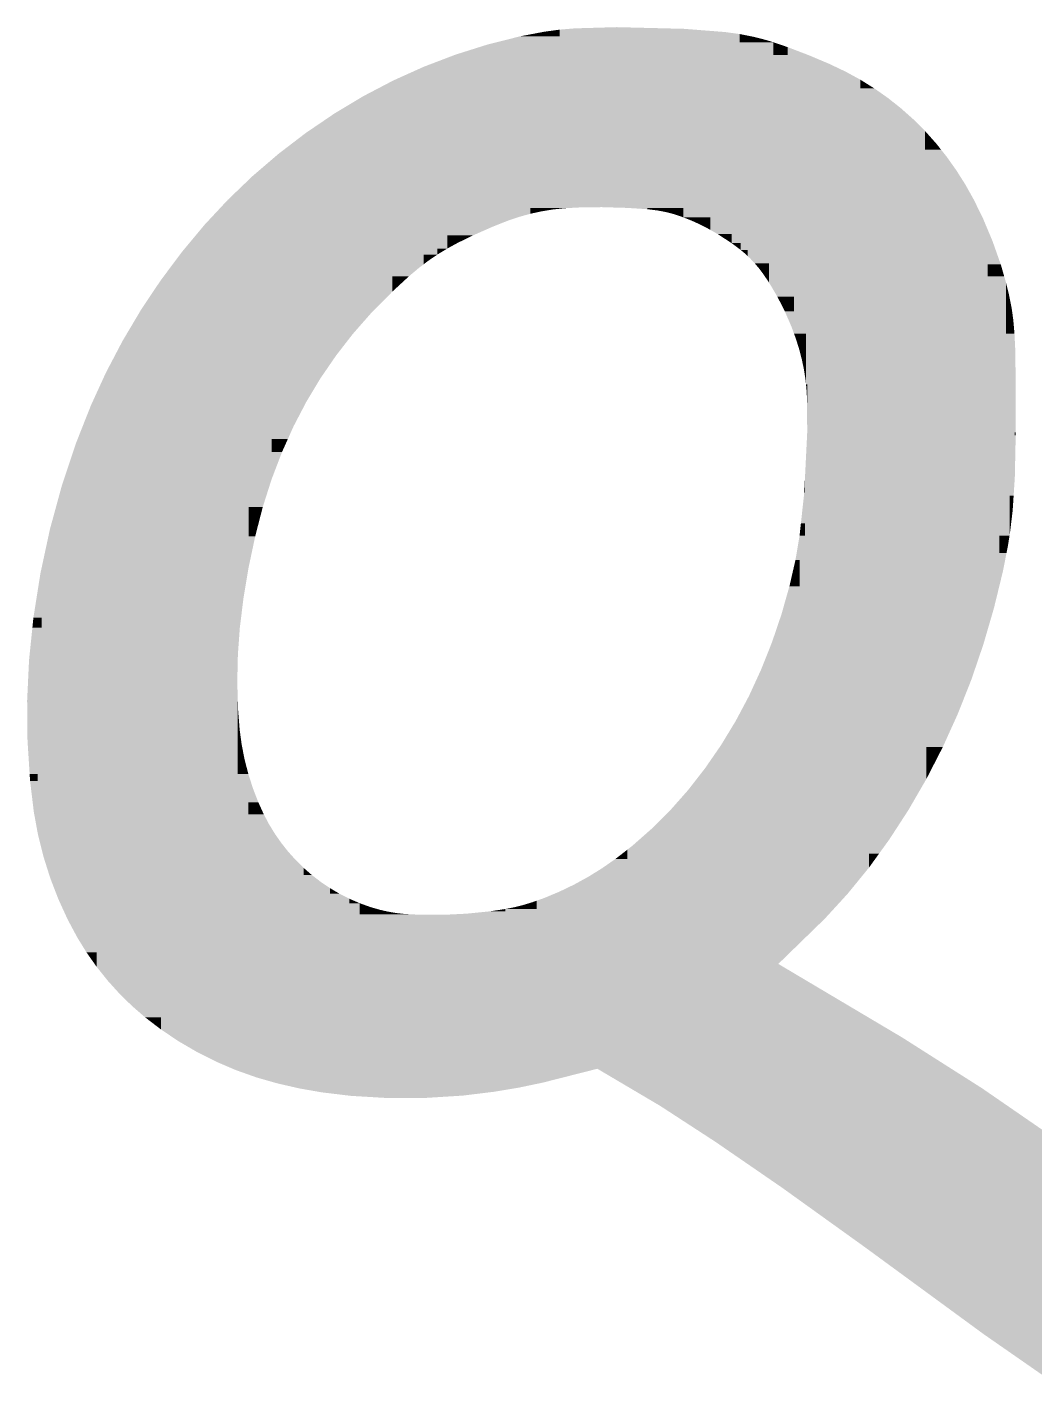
# Model space of a CAD drawing. Extents: x 149 to 8866, y 149 to 4853.
# Drawn here: x 4700.1 to 4837.3, y 4601.3 to 4786.1 of the extents above; entities that cross this region are included whole.
import ezdxf

# ---------------------------------------------------------------- set-up
doc = ezdxf.new("R2010")
doc.units = 0
doc.layers.add('L1D0', color=1, linetype='CONTINUOUS')

msp = doc.modelspace()

# ---------------------------------------------------------------- linework, layer by layer
at = {"layer": 'L1D0'}
for points in [[(4769.514, 4784.876), (4769.514, 4785.305), (4770.552, 4784.876), (4770.552, 4785.502)], [(4770.552, 4784.876), (4770.552, 4785.502), (4772.645, 4784.876), (4772.645, 4785.787)], [(4772.645, 4785.787), (4774.75, 4785.96), (4775.805, 4785.787), (4775.805, 4785.991)], [(4772.645, 4783.756), (4772.645, 4785.787), (4775.805, 4783.756), (4775.805, 4785.787)], [(4775.805, 4785.991), (4780.408, 4786.124), (4781.859, 4785.991), (4781.859, 4786.088)], [(4775.805, 4783.756), (4775.805, 4785.991), (4781.859, 4783.756), (4781.859, 4785.991)], [(4781.859, 4785.184), (4781.859, 4786.088), (4785.012, 4785.184), (4785.012, 4786.01)], [(4785.012, 4785.184), (4785.012, 4786.01), (4789.588, 4785.184), (4789.588, 4785.895)], [(4789.588, 4785.184), (4789.588, 4785.895), (4794.151, 4785.184), (4794.151, 4785.537)], [(4794.151, 4785.184), (4794.151, 4785.537), (4797.15, 4785.184), (4795.155, 4785.459)], [(4754.152, 4780.739), (4758.438, 4782.374), (4762.812, 4780.739), (4762.812, 4783.756)], [(4762.812, 4783.756), (4767.261, 4784.876), (4767.261, 4783.756)], [(4762.812, 4776.728), (4762.812, 4783.756), (4781.859, 4776.728), (4781.859, 4783.756)], [(4767.261, 4784.876), (4769.514, 4785.305), (4769.514, 4784.876)], [(4767.261, 4783.756), (4767.261, 4784.876), (4772.645, 4783.756), (4772.645, 4784.876)], [(4781.859, 4778.965), (4781.859, 4785.184), (4797.15, 4778.965), (4797.15, 4785.184)], [(4797.15, 4784.074), (4797.15, 4785.184), (4799.126, 4784.074), (4799.126, 4784.794)], [(4797.15, 4782.314), (4797.15, 4784.074), (4801.729, 4782.314), (4801.729, 4784.074)], [(4799.126, 4784.4), (4799.126, 4784.794), (4800.647, 4784.4), (4800.1, 4784.541)], [(4799.126, 4784.074), (4799.126, 4784.4), (4800.647, 4784.074), (4800.647, 4784.4)], [(4800.647, 4784.074), (4800.647, 4784.4), (4801.729, 4784.074)], [(4801.729, 4783.408), (4801.729, 4784.074), (4803.671, 4783.408), (4802.263, 4783.891)], [(4797.15, 4778.965), (4797.15, 4782.314), (4806.535, 4778.965), (4806.535, 4782.314)], [(4801.729, 4782.314), (4801.729, 4783.408), (4803.671, 4782.314), (4803.671, 4783.408)], [(4803.671, 4782.314), (4803.671, 4783.408), (4806.535, 4782.314), (4805.062, 4782.876)], [(4806.535, 4781.145), (4806.535, 4782.314), (4809.308, 4781.145), (4807.989, 4781.7)], [(4745.905, 4776.728), (4749.97, 4778.855), (4754.152, 4776.728), (4754.152, 4780.739)], [(4754.152, 4776.728), (4754.152, 4780.739), (4762.812, 4776.728), (4762.812, 4780.739)], [(4806.535, 4780.53), (4806.535, 4781.145), (4810.6, 4780.53), (4809.308, 4781.145)], [(4806.535, 4778.965), (4806.535, 4780.53), (4810.6, 4778.965), (4810.6, 4780.53)], [(4810.6, 4778.965), (4810.6, 4780.53), (4813.59, 4778.965), (4811.616, 4780.046)], [(4781.859, 4772.011), (4781.859, 4778.965), (4813.59, 4772.011), (4813.59, 4778.965)], [(4813.59, 4777.775), (4813.59, 4778.965), (4815.501, 4777.775)], [(4741.939, 4774.345), (4743.94, 4775.547), (4745.905, 4774.345), (4745.905, 4776.728)], [(4745.905, 4768.888), (4745.905, 4776.728), (4781.859, 4768.888), (4781.859, 4776.728)], [(4813.59, 4776.48), (4813.59, 4777.775), (4817.341, 4776.48), (4815.501, 4777.775)], [(4813.59, 4775.781), (4813.59, 4776.48), (4818.223, 4775.781), (4817.341, 4776.48)], [(4813.59, 4773.594), (4813.59, 4775.781), (4818.223, 4773.594), (4818.223, 4775.781)], [(4818.223, 4773.594), (4818.223, 4775.781), (4820.777, 4773.594), (4819.102, 4775.085)], [(4738.079, 4771.723), (4741.939, 4774.345), (4745.905, 4771.723), (4745.905, 4774.345)], [(4813.59, 4772.011), (4813.59, 4773.594), (4822.365, 4772.011), (4820.777, 4773.594)], [(4734.372, 4768.888), (4738.079, 4771.723), (4745.905, 4768.888), (4745.905, 4771.723)], [(4781.859, 4761.516), (4781.859, 4772.011), (4793.158, 4761.516), (4793.158, 4772.011)], [(4793.158, 4764.67), (4793.158, 4772.011), (4822.365, 4764.67), (4822.365, 4772.011)], [(4822.365, 4770.339), (4822.365, 4772.011), (4823.86, 4770.339)], [(4727.461, 4762.621), (4730.829, 4765.852), (4734.372, 4762.621), (4734.372, 4768.888)], [(4734.372, 4762.621), (4734.372, 4768.888), (4749.853, 4762.621), (4749.853, 4768.888)], [(4749.853, 4759.809), (4749.853, 4768.888), (4765.673, 4759.809), (4765.673, 4768.888)], [(4765.673, 4761.506), (4765.673, 4768.888), (4773.995, 4761.506), (4773.995, 4768.888)], [(4773.995, 4761.619), (4773.995, 4768.888), (4778.352, 4761.619), (4778.352, 4768.888)], [(4778.352, 4761.619), (4778.352, 4768.888), (4781.859, 4761.619), (4781.859, 4768.888)], [(4822.365, 4769.462), (4822.365, 4770.339), (4824.559, 4769.462), (4823.86, 4770.339)], [(4822.365, 4768.549), (4822.365, 4769.462), (4825.287, 4768.549), (4824.559, 4769.462)], [(4822.365, 4766.645), (4822.365, 4768.549), (4826.641, 4766.645), (4825.287, 4768.549)], [(4822.365, 4764.67), (4822.365, 4766.645), (4827.891, 4764.67), (4826.641, 4766.645)], [(4793.158, 4758.521), (4793.158, 4764.67), (4827.891, 4758.521), (4827.891, 4764.67)], [(4827.891, 4761.582), (4827.891, 4764.67), (4829.545, 4761.582), (4829.031, 4762.63)], [(4724.278, 4759.209), (4726.527, 4761.619), (4727.461, 4759.209), (4727.461, 4762.621)], [(4727.461, 4759.209), (4727.461, 4762.621), (4749.853, 4759.209), (4749.853, 4762.621)], [(4765.673, 4760.718), (4765.673, 4761.506), (4768.652, 4760.718), (4768.652, 4761.506)], [(4768.652, 4761.05), (4768.652, 4761.506), (4770.166, 4761.05), (4770.166, 4761.506)], [(4770.166, 4761.05), (4770.166, 4761.506), (4771.69, 4761.299), (4771.69, 4761.506)], [(4771.69, 4761.299), (4771.69, 4761.506), (4773.224, 4761.465), (4773.995, 4761.506)], [(4773.995, 4761.506), (4773.995, 4761.619), (4775.446, 4761.584), (4778.352, 4761.619)], [(4781.859, 4761.516), (4779.804, 4761.576), (4781.859, 4761.619), (4778.352, 4761.619)], [(4784.584, 4761.339), (4783.912, 4761.383), (4784.584, 4761.516), (4781.859, 4761.516)], [(4785.922, 4761.173), (4784.584, 4761.339), (4785.922, 4761.516), (4784.584, 4761.516)], [(4785.922, 4761.173), (4785.922, 4761.516), (4787.716, 4761.173), (4787.716, 4761.516)], [(4787.716, 4760.802), (4787.716, 4761.516), (4789.468, 4760.802), (4789.468, 4761.516)], [(4789.468, 4760.234), (4789.468, 4761.516), (4793.158, 4760.234), (4793.158, 4761.516)], [(4827.891, 4760.075), (4827.891, 4761.582), (4830.283, 4760.075), (4829.545, 4761.582)], [(4749.853, 4759.523), (4749.853, 4759.809), (4764.948, 4759.523), (4765.673, 4759.809)], [(4765.673, 4759.809), (4765.673, 4760.718), (4767.15, 4760.303), (4768.652, 4760.718)], [(4768.652, 4760.718), (4768.652, 4761.05), (4769.413, 4760.884), (4770.166, 4761.05)], [(4786.964, 4760.98), (4786.584, 4761.051), (4786.964, 4761.173), (4785.922, 4761.173)], [(4787.716, 4760.802), (4786.964, 4760.98), (4787.716, 4761.173), (4786.964, 4761.173)], [(4788.458, 4760.586), (4787.716, 4760.802), (4788.458, 4760.802)], [(4788.458, 4760.586), (4788.458, 4760.802), (4789.468, 4760.586), (4789.468, 4760.802)], [(4788.823, 4760.458), (4788.458, 4760.586), (4789.468, 4760.458), (4789.468, 4760.586)], [(4789.468, 4760.234), (4788.823, 4760.458), (4789.468, 4760.458)], [(4791.354, 4759.443), (4790.733, 4759.727), (4791.354, 4760.234), (4789.468, 4760.234)], [(4791.354, 4759.443), (4791.354, 4760.234), (4793.158, 4759.443), (4793.158, 4760.234)], [(4827.891, 4758.521), (4827.891, 4760.075), (4830.935, 4758.521), (4830.283, 4760.075)], [(4721.226, 4755.544), (4722.785, 4757.416), (4724.278, 4755.544), (4724.278, 4759.209)], [(4724.278, 4750.113), (4724.278, 4759.209), (4749.853, 4750.113), (4749.853, 4759.209)], [(4749.853, 4755.982), (4749.853, 4759.523), (4757.337, 4755.982), (4757.337, 4759.523)], [(4757.337, 4757.774), (4757.337, 4759.523), (4760.838, 4757.774), (4760.838, 4759.523)], [(4757.337, 4756.763), (4757.337, 4757.774), (4758.768, 4756.763), (4758.768, 4757.774)], [(4758.768, 4756.763), (4758.768, 4757.774), (4759.5, 4757.121), (4760.838, 4757.774)], [(4760.838, 4757.774), (4760.838, 4759.523), (4763.563, 4758.976), (4764.948, 4759.523)], [(4791.815, 4759.232), (4791.354, 4759.443), (4793.158, 4759.232), (4793.158, 4759.443)], [(4792.718, 4758.771), (4791.815, 4759.232), (4793.158, 4758.771), (4793.158, 4759.232)], [(4793.158, 4758.521), (4792.718, 4758.771), (4793.158, 4758.771)], [(4794.154, 4757.955), (4793.158, 4758.521), (4796.037, 4757.955), (4796.037, 4758.521)], [(4795.113, 4757.329), (4794.154, 4757.955), (4796.037, 4757.329), (4796.037, 4757.955)], [(4796.037, 4756.726), (4796.037, 4758.521), (4801.151, 4756.726), (4801.151, 4758.521)], [(4801.151, 4751.343), (4801.151, 4758.521), (4830.935, 4751.343), (4830.935, 4758.521)], [(4830.935, 4753.816), (4830.935, 4758.521), (4832.7, 4753.816), (4831.582, 4756.981)], [(4749.853, 4755.16), (4749.853, 4755.982), (4755.983, 4755.16), (4755.983, 4755.982)], [(4755.983, 4755.16), (4755.983, 4755.982), (4756.641, 4755.559), (4757.337, 4755.982)], [(4757.337, 4755.982), (4757.337, 4756.763), (4758.768, 4756.763)], [(4796.037, 4756.726), (4795.113, 4757.329), (4796.037, 4757.329)], [(4797.273, 4755.806), (4796.921, 4756.068), (4797.273, 4756.726), (4796.037, 4756.726)], [(4797.273, 4755.806), (4797.273, 4756.726), (4801.151, 4755.806), (4801.151, 4756.726)], [(4718.31, 4751.642), (4721.226, 4755.544), (4724.278, 4751.642), (4724.278, 4755.544)], [(4749.853, 4753.824), (4749.853, 4755.16), (4754.102, 4753.824), (4754.102, 4755.16)], [(4754.102, 4753.824), (4754.102, 4755.16), (4754.712, 4754.291), (4755.983, 4755.16)], [(4798.258, 4754.939), (4797.941, 4755.241), (4798.258, 4755.806), (4797.273, 4755.806)], [(4798.258, 4754.939), (4798.258, 4755.806), (4801.151, 4754.939), (4801.151, 4755.806)], [(4798.585, 4754.626), (4798.258, 4754.939), (4801.151, 4754.626), (4801.151, 4754.939)], [(4799.203, 4753.969), (4798.585, 4754.626), (4801.151, 4753.969), (4801.151, 4754.626)], [(4749.853, 4753.301), (4749.853, 4753.824), (4753.419, 4753.301), (4754.102, 4753.824)], [(4749.853, 4752.194), (4749.853, 4753.301), (4752.104, 4752.194), (4753.419, 4753.301)], [(4799.785, 4753.279), (4799.203, 4753.969), (4801.151, 4753.279), (4801.151, 4753.969)], [(4800.33, 4752.559), (4799.785, 4753.279), (4801.151, 4752.559), (4801.151, 4753.279)], [(4800.582, 4752.185), (4800.33, 4752.559), (4801.151, 4752.185), (4801.151, 4752.559)], [(4830.935, 4752.204), (4830.935, 4753.816), (4833.166, 4752.204), (4832.7, 4753.816)], [(4717.29, 4750.113), (4718.31, 4751.642), (4724.278, 4750.113), (4724.278, 4751.642)], [(4749.853, 4750.113), (4749.853, 4752.194), (4751.473, 4751.611), (4752.104, 4752.194)], [(4801.151, 4751.343), (4800.582, 4752.185), (4801.151, 4752.185)], [(4801.189, 4751.287), (4801.151, 4751.343), (4804.543, 4751.287), (4804.543, 4751.343)], [(4802.288, 4749.421), (4801.189, 4751.287), (4804.543, 4749.421), (4804.543, 4751.287)], [(4804.543, 4744.41), (4804.543, 4751.343), (4833.415, 4744.41), (4833.415, 4751.343)], [(4830.935, 4751.343), (4830.935, 4752.204), (4833.415, 4751.343), (4833.166, 4752.204)], [(4833.415, 4749.603), (4833.415, 4751.343), (4833.839, 4749.603)], [(4715.605, 4747.589), (4717.29, 4750.113), (4717.29, 4747.589)], [(4717.29, 4741.425), (4717.29, 4750.113), (4742.2, 4741.425), (4742.2, 4750.113)], [(4742.2, 4748.544), (4742.2, 4750.113), (4748.3, 4748.544), (4749.853, 4750.113)], [(4742.2, 4747.21), (4742.2, 4748.544), (4746.98, 4747.21), (4748.3, 4748.544)], [(4802.778, 4748.455), (4802.288, 4749.421), (4804.543, 4748.455), (4804.543, 4749.421)], [(4833.415, 4748.724), (4833.415, 4749.603), (4834.013, 4748.724), (4833.839, 4749.603)], [(4833.415, 4747.918), (4833.415, 4748.724), (4834.173, 4747.918), (4834.013, 4748.724)], [(4713.119, 4743.401), (4715.605, 4747.589), (4717.29, 4743.401), (4717.29, 4747.589)], [(4742.2, 4744.389), (4742.2, 4747.21), (4744.503, 4744.389), (4746.98, 4747.21)], [(4803.293, 4747.44), (4802.778, 4748.455), (4804.543, 4747.44), (4804.543, 4748.455)], [(4804.543, 4744.41), (4804.201, 4745.348), (4804.543, 4747.44), (4803.293, 4747.44)], [(4833.415, 4746.29), (4833.415, 4747.918), (4834.403, 4746.29), (4834.173, 4747.918)], [(4833.415, 4745.47), (4833.415, 4746.29), (4834.473, 4745.47), (4834.403, 4746.29)], [(4833.415, 4744.41), (4833.415, 4745.47), (4834.563, 4744.41), (4834.473, 4745.47)], [(4712.083, 4741.425), (4713.119, 4743.401), (4717.29, 4741.425), (4717.29, 4743.401)], [(4742.2, 4741.425), (4742.2, 4744.389), (4744.503, 4744.389)], [(4804.591, 4744.278), (4804.543, 4744.41), (4806.177, 4744.278), (4806.177, 4744.41)], [(4804.836, 4743.604), (4804.591, 4744.278), (4806.177, 4743.604), (4806.177, 4744.278)], [(4805.261, 4742.235), (4804.836, 4743.604), (4806.177, 4742.235), (4806.177, 4743.604)], [(4806.177, 4737.51), (4806.177, 4744.41), (4834.563, 4737.51), (4834.563, 4744.41)], [(4834.563, 4741.219), (4834.563, 4744.41), (4834.684, 4741.219), (4834.669, 4742.283)], [(4708.828, 4734.657), (4710.857, 4739.085), (4712.083, 4734.657), (4712.083, 4741.425)], [(4712.083, 4734.657), (4712.083, 4741.425), (4736.404, 4734.657), (4736.404, 4741.425)], [(4736.404, 4739.877), (4736.404, 4741.425), (4741.138, 4739.877), (4742.2, 4741.425)], [(4805.62, 4740.847), (4805.261, 4742.235), (4806.177, 4740.847), (4806.177, 4742.235)], [(4834.563, 4737.51), (4834.563, 4741.219), (4834.737, 4737.51), (4834.684, 4741.219)], [(4736.404, 4738.328), (4736.404, 4739.877), (4740.077, 4738.328), (4741.138, 4739.877)], [(4805.767, 4740.146), (4805.62, 4740.847), (4806.177, 4740.146), (4806.177, 4740.847)], [(4805.899, 4739.51), (4805.767, 4740.146), (4806.177, 4739.51), (4806.177, 4740.146)], [(4806.177, 4737.51), (4806.1, 4738.228), (4806.177, 4739.51), (4805.899, 4739.51)], [(4736.404, 4735.108), (4736.404, 4738.328), (4738.142, 4735.108), (4740.077, 4738.328)], [(4806.238, 4736.937), (4806.177, 4737.51), (4806.345, 4736.937), (4806.345, 4737.51)], [(4806.345, 4730.957), (4806.345, 4737.51), (4834.733, 4730.957), (4834.733, 4737.51)], [(4834.733, 4730.957), (4834.733, 4737.51), (4834.735, 4733.8), (4834.737, 4737.51)], [(4806.312, 4735.64), (4806.238, 4736.937), (4806.345, 4735.64), (4806.345, 4736.937)], [(4806.317, 4734.991), (4806.312, 4735.64), (4806.345, 4734.991), (4806.345, 4735.64)], [(4707.689, 4731.779), (4707.931, 4732.392), (4708.828, 4731.779), (4708.828, 4734.657)], [(4708.828, 4731.779), (4708.828, 4734.657), (4736.404, 4731.779), (4736.404, 4734.657)], [(4736.404, 4731.779), (4736.404, 4735.108), (4738.142, 4735.108)], [(4806.345, 4730.957), (4806.317, 4734.991), (4806.345, 4734.991)], [(4705.148, 4724.579), (4706.802, 4729.536), (4707.689, 4724.579), (4707.689, 4731.779)], [(4707.689, 4724.579), (4707.689, 4731.779), (4733.419, 4724.579), (4733.419, 4731.779)], [(4733.419, 4730.066), (4733.419, 4731.779), (4735.636, 4730.066), (4736.404, 4731.779)], [(4733.419, 4728.265), (4733.419, 4730.066), (4734.828, 4728.265), (4735.636, 4730.066)], [(4806.043, 4724.831), (4806.146, 4726.928), (4806.345, 4724.831), (4806.345, 4730.957)], [(4806.345, 4724.831), (4806.345, 4730.957), (4834.611, 4724.831), (4834.611, 4730.957)], [(4834.611, 4730.563), (4834.611, 4730.957), (4834.733, 4730.563), (4834.733, 4730.957)], [(4834.611, 4727.327), (4834.611, 4730.563), (4834.664, 4727.327), (4834.733, 4730.563)], [(4733.419, 4724.579), (4733.419, 4728.265), (4734.828, 4728.265)], [(4834.611, 4724.831), (4834.611, 4727.327), (4834.664, 4727.327)], [(4704.068, 4720.819), (4704.859, 4723.712), (4705.148, 4720.819), (4705.148, 4724.579)], [(4705.148, 4720.819), (4705.148, 4724.579), (4732.219, 4720.819), (4732.219, 4724.579)], [(4732.219, 4720.819), (4732.219, 4724.579), (4733.419, 4724.579)], [(4805.939, 4722.73), (4806.043, 4724.831), (4806.043, 4722.73)], [(4806.043, 4716.891), (4806.043, 4724.831), (4833.891, 4716.891), (4833.891, 4724.831)], [(4833.891, 4722.34), (4833.891, 4724.831), (4834.45, 4722.34), (4834.611, 4724.831)], [(4805.483, 4718.551), (4805.939, 4722.73), (4806.043, 4718.551), (4806.043, 4722.73)], [(4702.122, 4712.607), (4703.239, 4717.789), (4704.068, 4712.607), (4704.068, 4720.819)], [(4704.068, 4712.607), (4704.068, 4720.819), (4730.293, 4712.607), (4730.293, 4720.819)], [(4730.293, 4718.908), (4730.293, 4720.819), (4731.726, 4718.908), (4732.219, 4720.819)], [(4833.891, 4720.282), (4833.891, 4722.34), (4834.316, 4720.282), (4834.45, 4722.34)], [(4833.891, 4718.235), (4833.891, 4720.282), (4834.069, 4718.235), (4834.316, 4720.282)], [(4730.293, 4716.822), (4730.293, 4718.908), (4731.188, 4716.822), (4731.726, 4718.908)], [(4805.302, 4716.891), (4805.483, 4718.551), (4806.043, 4716.891), (4806.043, 4718.551)], [(4833.891, 4716.891), (4833.891, 4718.235), (4833.957, 4717.309), (4834.069, 4718.235)], [(4730.293, 4712.607), (4730.293, 4716.822), (4731.188, 4716.822)], [(4804.747, 4713.597), (4805.302, 4716.891), (4805.302, 4713.597)], [(4805.302, 4710.016), (4805.302, 4716.891), (4832.497, 4710.016), (4832.497, 4716.891)], [(4832.497, 4715.466), (4832.497, 4716.891), (4833.665, 4715.466), (4833.891, 4716.891)], [(4832.497, 4714.55), (4832.497, 4715.466), (4833.484, 4714.55), (4833.665, 4715.466)], [(4804.374, 4711.969), (4804.747, 4713.597), (4805.302, 4711.969), (4805.302, 4713.597)], [(4832.497, 4710.016), (4832.497, 4714.55), (4832.987, 4712.027), (4833.484, 4714.55)], [(4700.984, 4705.721), (4701.945, 4711.786), (4702.122, 4705.721), (4702.122, 4712.607)], [(4702.122, 4704.384), (4702.122, 4712.607), (4729.093, 4704.384), (4729.093, 4712.607)], [(4729.093, 4708.356), (4729.093, 4712.607), (4729.582, 4708.356), (4730.293, 4712.607)], [(4803.926, 4710.016), (4804.374, 4711.969), (4805.302, 4710.016), (4805.302, 4711.969)], [(4801.543, 4702.369), (4802.832, 4706.162), (4803.926, 4702.369), (4803.926, 4710.016)], [(4803.926, 4702.369), (4803.926, 4710.016), (4830.41, 4702.369), (4830.41, 4710.016)], [(4830.41, 4702.369), (4830.41, 4710.016), (4831.769, 4707.031), (4832.497, 4710.016)], [(4729.093, 4704.384), (4729.093, 4708.356), (4729.319, 4706.218), (4729.582, 4708.356)], [(4700.389, 4699.938), (4700.67, 4702.667), (4700.847, 4699.938), (4700.847, 4704.384)], [(4700.847, 4704.384), (4700.984, 4705.721), (4702.122, 4704.384), (4702.122, 4705.721)], [(4700.847, 4699.938), (4700.847, 4704.384), (4728.808, 4699.938), (4728.808, 4704.384)], [(4728.808, 4699.938), (4728.808, 4704.384), (4728.825, 4700.697), (4729.093, 4704.384)], [(4800.059, 4698.647), (4801.543, 4702.369), (4801.543, 4698.647)], [(4801.543, 4695.077), (4801.543, 4702.369), (4827.817, 4695.077), (4827.817, 4702.369)], [(4827.817, 4702.094), (4827.817, 4702.369), (4830.33, 4702.094), (4830.41, 4702.369)], [(4827.817, 4699.659), (4827.817, 4702.094), (4829.501, 4699.659), (4830.33, 4702.094)], [(4700.132, 4694.456), (4700.251, 4697.002), (4700.389, 4694.456), (4700.389, 4699.938)], [(4700.389, 4694.456), (4700.389, 4699.938), (4728.743, 4694.456), (4728.743, 4699.938)], [(4728.743, 4697.002), (4728.743, 4699.938), (4728.808, 4699.938)], [(4799.224, 4696.827), (4800.059, 4698.647), (4801.543, 4696.827), (4801.543, 4698.647)], [(4827.817, 4695.077), (4827.817, 4699.659), (4828.695, 4697.295), (4829.501, 4699.659)], [(4728.743, 4694.456), (4728.743, 4697.002), (4728.814, 4694.456)], [(4798.421, 4695.077), (4799.224, 4696.827), (4801.543, 4695.077), (4801.543, 4696.827)], [(4794.616, 4688.386), (4796.615, 4691.677), (4798.421, 4688.386), (4798.421, 4695.077)], [(4798.421, 4688.386), (4798.421, 4695.077), (4824.925, 4688.386), (4824.925, 4695.077)], [(4824.925, 4688.386), (4824.925, 4695.077), (4826.857, 4692.65), (4827.817, 4695.077)], [(4700.181, 4688.968), (4700.132, 4694.456), (4728.814, 4688.968), (4728.814, 4694.456)], [(4728.814, 4693.306), (4728.814, 4694.456), (4728.846, 4693.306)], [(4728.814, 4691.464), (4728.814, 4693.306), (4728.99, 4691.464), (4728.846, 4693.306)], [(4728.814, 4690.445), (4728.814, 4691.464), (4729.07, 4690.445), (4728.99, 4691.464)], [(4728.814, 4688.419), (4728.814, 4690.445), (4729.348, 4688.419), (4729.07, 4690.445)], [(4700.473, 4684.433), (4700.181, 4688.968), (4728.814, 4684.433), (4728.814, 4688.968)], [(4728.814, 4686.413), (4728.814, 4688.419), (4729.742, 4686.413), (4729.348, 4688.419)], [(4792.43, 4685.217), (4794.616, 4688.386), (4794.616, 4685.217)], [(4794.616, 4683.739), (4794.616, 4688.386), (4822.556, 4683.739), (4822.556, 4688.386)], [(4822.556, 4688.1), (4822.556, 4688.386), (4824.795, 4688.1), (4824.925, 4688.386)], [(4822.556, 4685.878), (4822.556, 4688.1), (4823.654, 4685.878), (4824.795, 4688.1)], [(4728.814, 4684.433), (4728.814, 4686.413), (4730.253, 4684.433), (4729.742, 4686.413)], [(4822.556, 4683.739), (4822.556, 4685.878), (4823.654, 4685.878)], [(4700.534, 4683.492), (4700.473, 4684.433), (4701.585, 4683.492), (4701.585, 4684.433)], [(4701.585, 4676.315), (4701.585, 4684.433), (4730.253, 4676.315), (4730.253, 4684.433)], [(4730.253, 4680.579), (4730.253, 4684.433), (4731.615, 4680.579), (4730.878, 4682.486)], [(4791.248, 4683.698), (4792.43, 4685.217), (4794.616, 4683.698), (4794.616, 4685.217)], [(4700.862, 4680.767), (4700.534, 4683.492), (4701.585, 4680.767), (4701.585, 4683.492)], [(4787.76, 4679.581), (4790.143, 4682.277), (4794.616, 4679.581), (4794.616, 4682.277)], [(4790.143, 4682.277), (4791.248, 4683.698), (4794.616, 4682.277), (4794.616, 4683.698)], [(4794.616, 4677.038), (4794.616, 4683.739), (4818.5, 4677.038), (4818.5, 4683.739)], [(4818.5, 4677.038), (4818.5, 4683.739), (4820.147, 4679.577), (4822.556, 4683.739)], [(4701.585, 4676.315), (4701.047, 4679.239), (4701.585, 4680.767), (4700.862, 4680.767)], [(4730.253, 4679.649), (4730.253, 4680.579), (4732.038, 4679.649), (4731.615, 4680.579)], [(4730.253, 4678.956), (4730.253, 4679.649), (4732.353, 4678.956), (4732.038, 4679.649)], [(4730.253, 4677.612), (4730.253, 4678.956), (4733.065, 4677.612), (4732.353, 4678.956)], [(4785.215, 4677.038), (4787.76, 4679.581), (4794.616, 4677.038), (4794.616, 4679.581)], [(4730.253, 4676.315), (4730.253, 4677.612), (4733.859, 4676.315), (4733.065, 4677.612)], [(4781.859, 4674.146), (4782.516, 4674.657), (4785.215, 4674.146), (4785.215, 4677.038)], [(4785.215, 4671.728), (4785.215, 4677.038), (4814.773, 4671.728), (4814.773, 4677.038)], [(4814.773, 4675.542), (4814.773, 4677.038), (4817.529, 4675.542), (4818.5, 4677.038)], [(4701.604, 4676.21), (4701.585, 4676.315), (4704.381, 4676.21), (4704.381, 4676.315)], [(4702.348, 4673.222), (4701.604, 4676.21), (4704.381, 4673.222), (4704.381, 4676.21)], [(4704.381, 4667.412), (4704.381, 4676.315), (4733.859, 4667.412), (4733.859, 4676.315)], [(4733.859, 4673.875), (4733.859, 4676.315), (4735.675, 4673.875), (4734.73, 4675.067)], [(4814.773, 4673.593), (4814.773, 4675.542), (4816.121, 4673.593), (4817.529, 4675.542)], [(4704.381, 4667.412), (4703.275, 4670.286), (4704.381, 4673.222), (4702.348, 4673.222)], [(4733.859, 4672.743), (4733.859, 4673.875), (4736.691, 4672.743), (4735.675, 4673.875)], [(4733.859, 4671.674), (4733.859, 4672.743), (4737.773, 4671.674), (4736.691, 4672.743)], [(4778.409, 4671.613), (4780.223, 4672.875), (4781.859, 4671.613), (4781.859, 4672.875)], [(4780.223, 4672.875), (4781.096, 4673.552), (4781.859, 4672.875), (4781.859, 4674.146)], [(4781.859, 4671.728), (4781.859, 4674.146), (4785.215, 4671.728), (4785.215, 4674.146)], [(4814.773, 4671.728), (4814.773, 4673.593), (4816.121, 4673.593)], [(4733.859, 4669.755), (4733.859, 4671.674), (4737.773, 4669.755), (4737.773, 4671.674)], [(4737.773, 4670.677), (4737.773, 4671.674), (4738.915, 4670.677), (4738.346, 4671.174)], [(4776.531, 4670.449), (4778.409, 4671.613), (4781.859, 4670.449), (4781.859, 4671.613)], [(4781.859, 4663.163), (4781.859, 4671.728), (4807.109, 4663.163), (4807.109, 4671.728)], [(4807.109, 4668.161), (4807.109, 4671.728), (4811.866, 4668.161), (4814.773, 4671.728)], [(4733.859, 4667.412), (4733.859, 4669.755), (4740.113, 4667.412), (4740.113, 4669.755)], [(4737.773, 4669.755), (4737.773, 4670.677), (4740.113, 4669.755), (4738.915, 4670.677)], [(4740.113, 4667.412), (4740.113, 4669.755), (4741.365, 4667.412), (4741.365, 4668.909)], [(4772.603, 4668.428), (4774.594, 4669.386), (4776.531, 4668.428), (4776.531, 4670.449)], [(4776.531, 4668.428), (4776.531, 4670.449), (4781.859, 4668.428), (4781.859, 4670.449)], [(4705.664, 4664.612), (4704.381, 4667.412), (4709.594, 4664.612), (4709.594, 4667.412)], [(4709.594, 4658.196), (4709.594, 4667.412), (4741.365, 4658.196), (4741.365, 4667.412)], [(4741.365, 4668.143), (4741.365, 4668.909), (4742.668, 4668.143)], [(4741.365, 4667.459), (4741.365, 4668.143), (4744.015, 4667.459), (4742.668, 4668.143)], [(4741.365, 4666.859), (4741.365, 4667.459), (4744.015, 4666.859), (4744.015, 4667.459)], [(4744.015, 4666.859), (4744.015, 4667.459), (4745.403, 4666.859)], [(4768.928, 4666.068), (4768.928, 4666.991), (4769.524, 4666.068), (4769.524, 4667.204)], [(4769.524, 4667.204), (4770.565, 4667.575), (4772.603, 4667.204), (4772.603, 4668.428)], [(4769.524, 4666.068), (4769.524, 4667.204), (4772.603, 4666.068), (4772.603, 4667.204)], [(4772.603, 4666.068), (4772.603, 4668.428), (4781.859, 4666.068), (4781.859, 4668.428)], [(4807.109, 4663.163), (4807.109, 4668.161), (4808.758, 4664.767), (4811.866, 4668.161)], [(4741.365, 4665.36), (4741.365, 4666.859), (4745.403, 4665.36), (4745.403, 4666.859)], [(4741.365, 4658.196), (4741.365, 4665.36), (4752.135, 4658.196), (4752.135, 4665.36)], [(4745.403, 4665.36), (4745.403, 4666.859), (4746.825, 4665.36), (4746.825, 4666.347)], [(4746.825, 4665.973), (4746.825, 4666.347), (4748.11, 4665.973), (4747.55, 4666.136)], [(4746.825, 4665.36), (4746.825, 4665.973), (4748.11, 4665.36), (4748.11, 4665.973)], [(4748.11, 4665.36), (4748.11, 4665.973), (4749.246, 4665.36), (4749.246, 4665.712)], [(4749.246, 4665.36), (4749.246, 4665.712), (4750.394, 4665.36), (4750.394, 4665.518)], [(4750.394, 4665.36), (4750.394, 4665.518), (4752.135, 4665.36), (4751.552, 4665.39)], [(4752.135, 4665.275), (4752.135, 4665.36), (4756.789, 4665.275), (4753.684, 4665.28)], [(4756.789, 4658.196), (4756.789, 4665.275), (4758.339, 4658.196), (4758.339, 4665.351)], [(4758.339, 4665.351), (4759.917, 4665.428), (4763.062, 4665.351), (4763.062, 4665.739)], [(4758.339, 4658.196), (4758.339, 4665.351), (4763.062, 4658.196), (4763.062, 4665.351)], [(4763.062, 4665.739), (4764.625, 4665.974), (4765.251, 4665.739), (4765.251, 4666.068)], [(4763.062, 4658.196), (4763.062, 4665.739), (4781.859, 4658.196), (4781.859, 4665.739)], [(4765.251, 4666.068), (4766.491, 4666.316), (4766.491, 4666.068)], [(4765.251, 4665.739), (4765.251, 4666.068), (4781.859, 4665.739), (4781.859, 4666.068)], [(4766.491, 4666.068), (4766.491, 4666.316), (4767.718, 4666.068), (4767.718, 4666.624)], [(4767.718, 4666.624), (4768.928, 4666.991), (4768.928, 4666.624)], [(4767.718, 4666.068), (4767.718, 4666.624), (4768.928, 4666.068), (4768.928, 4666.624)], [(4706.39, 4663.255), (4705.664, 4664.612), (4709.594, 4663.255), (4709.594, 4664.612)], [(4752.135, 4658.196), (4752.135, 4665.275), (4756.789, 4658.196), (4756.789, 4665.275)], [(4706.956, 4662.198), (4706.39, 4663.255), (4709.594, 4662.198), (4709.594, 4663.255)], [(4708.214, 4660.157), (4706.956, 4662.198), (4709.594, 4660.157), (4709.594, 4662.198)], [(4781.859, 4658.591), (4781.859, 4663.163), (4802.409, 4658.591), (4807.109, 4663.163)], [(4709.594, 4658.196), (4708.214, 4660.157), (4709.594, 4660.157)], [(4711.09, 4656.323), (4709.594, 4658.196), (4718.335, 4656.323), (4718.335, 4658.196)], [(4718.335, 4649.682), (4718.335, 4658.196), (4744.225, 4649.682), (4744.225, 4658.196)], [(4744.225, 4641.184), (4744.225, 4658.196), (4763.692, 4641.184), (4763.692, 4658.196)], [(4763.692, 4642.842), (4763.692, 4658.196), (4771.961, 4642.842), (4771.961, 4658.196)], [(4771.961, 4642.842), (4771.961, 4658.196), (4777.771, 4644.318), (4777.771, 4658.196)], [(4781.859, 4641.903), (4777.771, 4644.318), (4781.859, 4658.196), (4777.771, 4658.196)], [(4781.859, 4648.529), (4781.859, 4658.591), (4802.409, 4648.529), (4802.409, 4658.591)], [(4802.409, 4648.529), (4802.409, 4658.591), (4819.355, 4648.529), (4813.679, 4651.899)], [(4712.698, 4654.545), (4711.09, 4656.323), (4718.335, 4654.545), (4718.335, 4656.323)], [(4714.411, 4652.867), (4712.698, 4654.545), (4718.335, 4652.867), (4718.335, 4654.545)], [(4716.223, 4651.297), (4714.411, 4652.867), (4718.335, 4651.297), (4718.335, 4652.867)], [(4718.335, 4649.682), (4717.175, 4650.569), (4718.335, 4651.297), (4716.223, 4651.297)], [(4720.761, 4648.055), (4718.335, 4649.682), (4725.894, 4648.055), (4725.894, 4649.682)], [(4725.894, 4645.271), (4725.894, 4649.682), (4744.225, 4645.271), (4744.225, 4649.682)], [(4725.894, 4645.271), (4723.284, 4646.583), (4725.894, 4648.055), (4720.761, 4648.055)], [(4782.811, 4641.34), (4781.859, 4641.903), (4782.811, 4648.529), (4781.859, 4648.529)], [(4782.811, 4641.34), (4782.811, 4648.529), (4819.355, 4641.34), (4819.355, 4648.529)], [(4819.355, 4641.649), (4819.355, 4648.529), (4830.169, 4641.649), (4824.923, 4644.986)], [(4728.58, 4644.124), (4725.894, 4645.271), (4734.212, 4644.124), (4734.212, 4645.271)], [(4734.212, 4642.325), (4734.212, 4645.271), (4744.225, 4642.325), (4744.225, 4645.271)], [(4731.333, 4643.148), (4728.58, 4644.124), (4731.333, 4644.124)], [(4731.333, 4643.148), (4731.333, 4644.124), (4734.212, 4643.148), (4734.212, 4644.124)], [(4734.212, 4642.325), (4732.738, 4642.746), (4734.212, 4643.148), (4731.333, 4643.148)], [(4740.219, 4641.11), (4737.199, 4641.639), (4740.219, 4642.325), (4734.212, 4642.325)], [(4740.219, 4641.11), (4740.219, 4642.325), (4744.225, 4641.11), (4744.225, 4642.325)], [(4763.692, 4641.184), (4763.692, 4642.842), (4767.022, 4641.735), (4767.022, 4642.842)], [(4767.022, 4641.735), (4767.022, 4642.842), (4770.325, 4642.427), (4771.961, 4642.842)], [(4786.342, 4639.253), (4782.811, 4641.34), (4793.865, 4639.253), (4793.865, 4641.34)], [(4793.865, 4634.358), (4793.865, 4641.34), (4819.355, 4634.358), (4819.355, 4641.34)], [(4819.355, 4638.121), (4819.355, 4641.649), (4835.287, 4638.121), (4830.169, 4641.649)], [(4744.225, 4640.626), (4741.741, 4640.926), (4744.225, 4641.11), (4740.219, 4641.11)], [(4749.221, 4640.331), (4744.225, 4640.626), (4749.221, 4641.184), (4744.225, 4641.184)], [(4749.221, 4640.331), (4749.221, 4641.184), (4751.723, 4640.337), (4751.723, 4641.184)], [(4751.723, 4640.337), (4751.723, 4641.184), (4754.304, 4640.343), (4754.304, 4641.184)], [(4754.304, 4640.343), (4754.304, 4641.184), (4759.455, 4640.664), (4759.455, 4641.184)], [(4759.455, 4640.664), (4759.455, 4641.184), (4762.017, 4640.979), (4763.692, 4641.184)], [(4789.78, 4637.016), (4786.342, 4639.253), (4793.865, 4637.016), (4793.865, 4639.253)], [(4819.355, 4634.358), (4819.355, 4638.121), (4840.748, 4634.358), (4835.287, 4638.121)], [(4793.865, 4634.358), (4789.78, 4637.016), (4793.865, 4637.016)], [(4802.885, 4628.153), (4797.88, 4631.596), (4802.885, 4634.358), (4793.865, 4634.358)], [(4802.885, 4628.153), (4802.885, 4634.358), (4814.234, 4628.153), (4814.234, 4634.358)], [(4814.234, 4620.002), (4814.234, 4634.358), (4840.748, 4620.002), (4840.748, 4634.358)], [(4814.234, 4620.002), (4807.818, 4624.61), (4814.234, 4628.153), (4802.885, 4628.153)], [(4830.365, 4608.189), (4820.608, 4615.334), (4830.365, 4620.002), (4814.234, 4620.002)], [(4830.365, 4608.189), (4830.365, 4620.002), (4850.962, 4608.189), (4850.962, 4620.002)], [(4840.295, 4601.285), (4830.365, 4608.189), (4850.962, 4601.285), (4850.962, 4608.189)]]:
    msp.add_solid(points, dxfattribs=at)

doc.saveas('drawing.dxf')
